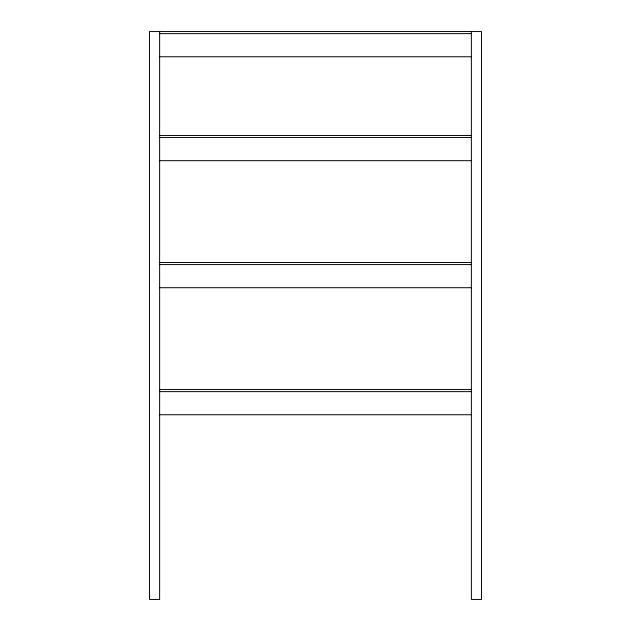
<?xml version="1.0" encoding="UTF-8"?>
<svg xmlns="http://www.w3.org/2000/svg" width="631" height="631" viewBox="0 0 631 631"><rect width="100%" height="100%" fill="white"/><g stroke="black" fill="none" stroke-linecap="round" stroke-linejoin="round"><path stroke-width="0.95" d="M159.627 33.624L471.373 33.624M159.627 56.751L471.373 56.751M159.627 135.468L471.373 135.468M159.627 137.542L471.373 137.542M159.627 160.668L471.373 160.668M159.627 262.504L471.373 262.504M159.627 264.578L471.373 264.578M159.627 287.704L471.373 287.704M159.627 389.54L471.373 389.54M159.627 391.622L471.373 391.622M159.627 414.741L471.373 414.741M471.373 31.55L471.373 599.45L481.508 599.45L481.508 31.55L149.492 31.55L149.492 599.45L159.627 599.45L159.627 31.55"/></g></svg>
